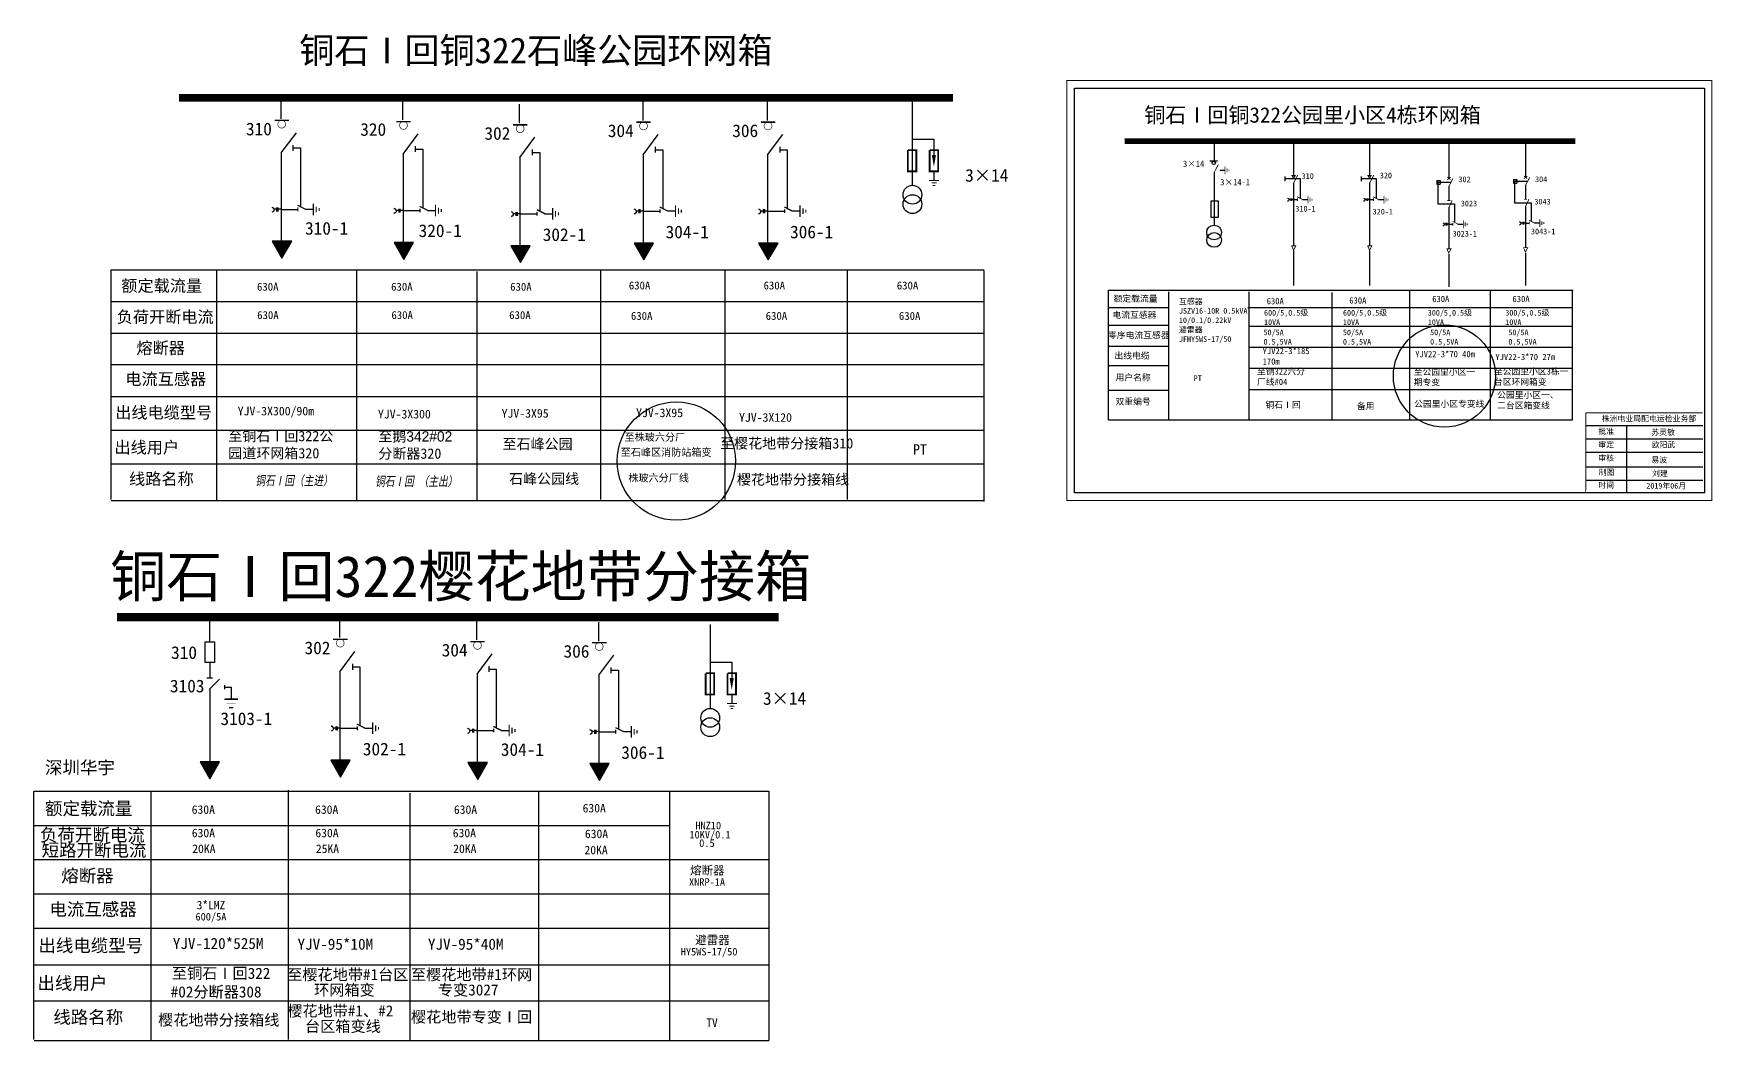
# Model space of a CAD drawing. Extents: x -15 to 488, y -398 to -197.
# Drawn here: x 161.6 to 488.1, y -398.3 to -202.5 of the extents above; entities that cross this region are included whole.
import ezdxf

# ---------------------------------------------------------------- set-up
doc = ezdxf.new("R2010")
doc.units = 0
doc.header["$LTSCALE"] = 5
doc.linetypes.add('ACAD_ISO02W100', pattern=[15, 12, -3])
doc.linetypes.add('CENTER', pattern=[50.8, 31.75, -6.35, 6.35, -6.35])
doc.layers.get('0').update_dxf_attribs({"linetype": 'CONTINUOUS'})
doc.layers.add('1', color=7, linetype='CONTINUOUS')
doc.layers.add('2', color=7, linetype='CONTINUOUS')
doc.styles.add('HZ', font='', dxfattribs={"width": 0.75, "oblique": 9.998114})
doc.styles.add('hztxt_txtstyle_0.00_0_0', font='simkai.ttf')
doc.styles.add('hztxt_txtstyle_2.70_0_0', font='simkai.ttf', dxfattribs={"height": 2.7})
doc.styles.get("Standard").update_dxf_attribs({"font": '', "width": 0.8})
doc.styles.add('字体', font='', dxfattribs={"height": 2.5})
doc.styles.get('HZ').set_extended_font_data('SimSun')
doc.styles.get('Standard').set_extended_font_data('楷体_GB2312')
doc.styles.get('字体').set_extended_font_data('SimSun')

# ---------------------------------------------------------------- blocks, each defined once
blk = doc.blocks.new('JD')
for points in [[(-2, 0.2), (-2, -0.2), (2, 0.2), (2, -0.2)], [(1, -1.2), (1, -0.8), (-1, -1.2), (-1, -0.8)], [(-0.5, -1.8), (-0.5, -2.2), (0.5, -1.8), (0.5, -2.2)]]:
    blk.add_trace(points)

msp = doc.modelspace()

# ---------------------------------------------------------------- hatches: boundary and pattern name
for points in [[(209.89, -246.14), (211.78, -242.86), (207.99, -242.86)], [(233.58, -246.37), (235.47, -243.09), (231.69, -243.09)], [(256.27, -247.01), (258.17, -243.73), (254.38, -243.73)], [(280.27, -246.48), (282.16, -243.2), (278.38, -243.2)], [(304.48, -246.48), (306.38, -243.2), (302.59, -243.2)], [(195.88, -347.41), (197.77, -344.13), (193.98, -344.13)], [(221.28, -347.06), (223.17, -343.78), (219.38, -343.78)], [(247.96, -347.51), (249.86, -344.23), (246.07, -344.23)], [(271.66, -347.73), (273.55, -344.45), (269.76, -344.45)]]:
    msp.add_hatch(color=0).paths.add_polyline_path(points)

# ---------------------------------------------------------------- linework, layer by layer
at = {"color": 0}
for p, q in [((209.73, -219.02), (209.73, -215.35)), ((233.43, -219.24), (233.43, -215.58)), ((256.12, -219.88), (256.12, -216.22)), ((280.12, -219.36), (280.12, -215.69)), ((304.33, -219.36), (304.33, -215.69)), ((332.48, -215.64), (332.48, -232.05)), ((208.48, -219.33), (211.22, -219.33)), ((232.17, -219.55), (234.91, -219.55)), ((254.86, -220.19), (257.6, -220.19)), ((278.86, -219.67), (281.6, -219.67)), ((303.07, -219.67), (305.81, -219.67)), ((212.03, -224.14), (212.03, -225.27)), ((212.06, -224.71), (213.51, -224.71)), ((213.51, -224.71), (213.51, -236.14)), ((235.8, -224.36), (235.8, -225.49)), ((235.82, -224.93), (237.27, -224.93)), ((237.27, -224.93), (237.27, -236.37)), ((258.57, -225), (258.57, -226.13)), ((282.49, -224.48), (282.49, -225.61)), ((282.51, -225.05), (283.96, -225.05)), ((283.96, -225.05), (283.96, -236.48)), ((306.7, -224.48), (306.7, -225.61)), ((306.72, -225.05), (308.17, -225.05)), ((308.17, -225.05), (308.17, -236.48)), ((332.46, -223.01), (336.7, -223.01)), ((336.7, -223.01), (336.7, -226.11)), ((391.19, -223.57), (391.19, -227.19)), ((406.66, -223.28), (406.66, -230.01)), ((421.44, -223.28), (421.44, -230.01)), ((436.86, -223.59), (436.86, -230.65)), ((451.77, -223.38), (451.77, -230.44)), ((209.76, -225.66), (209.76, -243.01)), ((233.45, -225.88), (233.45, -243.23)), ((256.15, -226.52), (256.15, -243.87)), ((258.6, -225.57), (260.04, -225.57)), ((260.04, -225.57), (260.04, -237.01)), ((280.14, -225.99), (280.14, -243.35)), ((304.36, -225.99), (304.36, -243.35)), ((336.7, -229.35), (336.7, -230.95)), ((391.21, -229.43), (391.21, -239.68)), ((392.29, -229.02), (393.32, -229.02)), ((406.66, -231.5), (406.66, -243.72)), ((421.44, -231.5), (421.44, -243.72)), ((434.51, -231.03), (435.17, -231.03)), ((434.51, -231.03), (434.51, -231.76)), ((434.51, -231.76), (435.17, -231.76)), ((435.17, -231.03), (435.17, -231.76)), ((449.43, -230.82), (450.09, -230.82)), ((449.43, -230.82), (449.43, -231.55)), ((449.43, -231.55), (450.09, -231.55)), ((450.09, -230.82), (450.09, -231.55)), ((406.66, -234.75), (407.42, -234.75)), ((408.41, -234.73), (409.44, -234.73)), ((421.44, -234.75), (422.2, -234.75)), ((423.2, -234.73), (424.23, -234.73)), ((436.86, -232.15), (436.86, -234.87)), ((451.77, -231.94), (451.77, -234.66)), ((209.67, -236.66), (212.98, -236.66)), ((214.45, -236.63), (215.97, -236.63)), ((233.43, -236.88), (236.75, -236.88)), ((238.21, -236.85), (239.73, -236.85)), ((256.2, -237.52), (259.52, -237.52)), ((260.98, -237.49), (262.51, -237.49)), ((280.12, -237), (283.44, -237)), ((284.9, -236.96), (286.42, -236.96)), ((304.33, -237), (307.65, -237)), ((309.11, -236.96), (310.64, -236.96)), ((436.86, -236.23), (436.86, -244.27)), ((451.77, -236.02), (451.77, -244.06)), ((436.86, -239.53), (437.62, -239.53)), ((438.61, -239.51), (439.64, -239.51)), ((451.77, -239.32), (452.53, -239.32)), ((453.52, -239.3), (454.56, -239.3)), ((382.45, -255.78), (370.68, -255.78)), ((382.41, -259.24), (370.63, -259.24)), ((382.41, -263.33), (370.63, -263.33)), ((382.36, -267.06), (370.59, -267.06)), ((382.41, -271.91), (370.63, -271.91)), ((195.84, -320.79), (195.84, -316.09)), ((221.12, -319.93), (221.12, -316.27)), ((247.81, -320.38), (247.81, -316.72)), ((271.5, -320.61), (271.5, -316.94)), ((293.15, -317.38), (293.15, -333.79)), ((219.87, -320.25), (222.61, -320.25)), ((246.56, -320.69), (249.29, -320.69)), ((270.25, -320.92), (272.99, -320.92)), ((195.83, -324.81), (195.83, -327.77)), ((223.58, -325.06), (223.58, -326.19)), ((223.6, -325.63), (225.05, -325.63)), ((225.05, -325.63), (225.05, -337.06)), ((250.11, -325.5), (250.11, -326.63)), ((250.14, -326.07), (251.58, -326.07)), ((251.58, -326.07), (251.58, -337.51)), ((273.87, -325.73), (273.87, -326.86)), ((273.9, -326.3), (275.35, -326.3)), ((275.35, -326.3), (275.35, -337.73)), ((293.14, -324.75), (297.37, -324.75)), ((297.37, -324.75), (297.37, -327.84)), ((195.3, -327.77), (196.41, -327.77)), ((195.76, -330.04), (197.76, -328.04)), ((198.73, -329.21), (198.73, -330)), ((198.76, -329.61), (200.07, -329.61)), ((200.07, -331.94), (200.07, -329.59)), ((221.15, -326.57), (221.15, -343.92)), ((247.84, -327.02), (247.84, -344.37)), ((271.53, -327.24), (271.53, -344.6)), ((195.86, -330.01), (195.86, -344.51)), ((198.7, -331.94), (200.15, -331.94)), ((198.74, -331.94), (201.3, -331.94)), ((201.3, -331.94), (198.93, -331.94)), ((199.73, -331.94), (200.41, -331.94)), ((297.37, -331.09), (297.37, -332.69)), ((200.41, -333.58), (199.59, -333.58)), ((221.21, -337.57), (224.53, -337.57)), ((225.99, -337.54), (227.51, -337.54)), ((247.74, -338.02), (251.06, -338.02)), ((252.52, -337.99), (254.05, -337.99)), ((271.51, -338.25), (274.82, -338.25)), ((276.29, -338.21), (277.81, -338.21)), ((161.58, -349.83), (161.58, -398.13)), ((184.37, -349.83), (184.37, -398.29)), ((211.11, -349.63), (211.11, -398.09)), ((234.74, -350.2), (234.74, -398.29)), ((259.79, -349.99), (259.79, -398.29)), ((285.29, -349.98), (285.29, -398.29)), ((304.58, -349.81), (304.58, -398.29))]:
    msp.add_line(p, q, dxfattribs=at)
at = {"color": 0, "linetype": 'ACAD_ISO02W100'}
for p, q in [((437.19, -231.41), (434.72, -231.41)), ((434.72, -231.41), (434.72, -235.6)), ((452.1, -231.2), (449.64, -231.2)), ((449.64, -231.2), (449.64, -235.39)), ((434.72, -235.6), (437.97, -235.6)), ((437.97, -235.6), (437.97, -239.06)), ((449.64, -235.39), (452.89, -235.39)), ((452.89, -235.39), (452.89, -238.85))]:
    msp.add_line(p, q, dxfattribs=at)
at = {"color": 0, "linetype": 'CENTER'}
for p, q in [((406.66, -244.7), (406.66, -251.45)), ((421.45, -244.7), (421.45, -251.45)), ((436.86, -245.35), (436.86, -251.69)), ((451.77, -245.14), (451.77, -251.48))]:
    msp.add_line(p, q, dxfattribs=at)
for p, q in [((176.59, -248.41), (176.59, -293.1)), ((197.14, -248.41), (197.14, -293.25)), ((224.37, -248.41), (224.37, -293.25)), ((247.8, -248.75), (247.8, -293.25)), ((271.83, -248.43), (271.83, -293.11)), ((296.04, -248.43), (296.04, -293.11)), ((319.84, -248.42), (319.84, -293.11)), ((346.43, -248.6), (346.43, -293.45))]:
    msp.add_line(p, q)
at = {"linetype": 'Continuous'}
for p, q in [((176.68, -248.4), (346.49, -248.4)), ((176.59, -254.56), (198.54, -254.56)), ((198.54, -254.56), (346.43, -254.56)), ((176.59, -260.7), (215.57, -260.7)), ((215.3, -260.7), (346.43, -260.7)), ((176.59, -266.85), (346.43, -266.85)), ((176.59, -273.07), (346.43, -273.07)), ((176.59, -279.62), (346.43, -279.62)), ((176.68, -286.15), (346.43, -286.15)), ((176.68, -293.25), (346.43, -293.25))]:
    msp.add_line(p, q, dxfattribs=at)
at = {"color": 0, "linetype": 'Continuous'}
for p, q in [((370.61, -252.39), (461.05, -252.39)), ((370.66, -277.63), (370.66, -252.39)), ((382.35, -252.66), (382.35, -277.62)), ((397.98, -252.66), (397.98, -277.62)), ((414.08, -252.83), (414.08, -277.61)), ((429.2, -252.44), (429.2, -277.62)), ((444.93, -252.44), (444.93, -277.62)), ((460.87, -252.45), (460.87, -277.64)), ((397.79, -255.76), (460.87, -255.76)), ((397.98, -259.39), (460.87, -259.39)), ((397.98, -263.43), (460.87, -263.43)), ((397.98, -267.54), (460.87, -267.54)), ((397.98, -271.71), (460.87, -271.71)), ((460.87, -277.63), (370.74, -277.63)), ((463.5, -278.71), (486.25, -278.71)), ((471.39, -278.71), (471.39, -291.65)), ((463.5, -281.31), (486.25, -281.31)), ((463.5, -283.9), (486.25, -283.9)), ((463.5, -286.73), (486.25, -286.73)), ((463.5, -289.32), (486.25, -289.32)), ((161.68, -349.81), (304.58, -349.81)), ((161.58, -356.47), (185.3, -356.47)), ((185.3, -356.47), (285.29, -356.47)), ((161.58, -363.11), (203.71, -363.11)), ((203.42, -363.11), (304.58, -363.11)), ((161.58, -369.75), (304.58, -369.75)), ((161.58, -376.48), (304.58, -376.48)), ((161.58, -383.56), (304.58, -383.56)), ((161.68, -390.62), (304.58, -390.62)), ((161.68, -398.29), (304.58, -398.29))]:
    msp.add_line(p, q, dxfattribs=at)
at = {"color": 0, "linetype": 'Continuous', "const_width": 0.182}
msp.add_lwpolyline([(362.56, -211.58), (488.04, -211.58), (488.04, -293.29), (362.56, -293.29)], close=True, dxfattribs=at)
at = {"const_width": 1.52}
msp.add_lwpolyline([(189.88, -214.96), (340.4, -214.96)], dxfattribs=at)
at = {"color": 0, "linetype": 'Continuous'}
msp.add_lwpolyline([(364.03, -213.06), (486.56, -213.06), (486.56, -291.81), (364.03, -291.81)], close=True, dxfattribs=at)
at = {"color": 0}
for points, const_width in [([(208.48, -219.33), (211.22, -219.33)], 0.233), ([(232.17, -219.55), (234.91, -219.55)], 0.233), ([(254.86, -220.19), (257.6, -220.19)], 0.233), ([(278.86, -219.67), (281.6, -219.67)], 0.233), ([(303.07, -219.67), (305.81, -219.67)], 0.233), ([(331.64, -225.13), (331.64, -229.25), (333.29, -229.25), (333.29, -225.13), (331.69, -225.13)], 0.349), ([(335.87, -225.13), (335.87, -229.25), (337.52, -229.25), (337.52, -225.13), (335.92, -225.13)], 0.349), ([(373.81, -223.37), (461.49, -223.37)], 1.1), ([(390.36, -227.24), (391.9, -227.24)], 0.261), ([(391.21, -229.47), (392.03, -227.91)], 0.165), ([(406.17, -230.03), (407.14, -230.03)], 0.165), ([(406.66, -231.55), (407.48, -229.98)], 0.165), ([(420.96, -230.03), (421.93, -230.03)], 0.165), ([(421.44, -231.55), (422.27, -229.98)], 0.165), ([(436.54, -230.89), (437.21, -230.39)], 0.165), ([(436.55, -230.34), (437.2, -230.88)], 0.165), ([(436.86, -232.19), (437.68, -230.63)], 0.165), ([(451.46, -230.69), (452.13, -230.18)], 0.165), ([(451.46, -230.14), (452.11, -230.67)], 0.165), ([(451.77, -231.98), (452.59, -230.42)], 0.165), ([(407.37, -234.2), (408.47, -234.75)], 0.165), ([(407.42, -234.49), (407.42, -235)], 0.165), ([(422.16, -234.2), (423.26, -234.75)], 0.165), ([(422.2, -234.49), (422.2, -235)], 0.165), ([(436.56, -234.91), (437.17, -234.91)], 0.165), ([(436.82, -236.43), (437.52, -234.88)], 0.165), ([(451.47, -234.7), (452.08, -234.7)], 0.165), ([(451.74, -236.22), (452.43, -234.67)], 0.165), ([(212.92, -235.85), (214.54, -236.66)], 0.243), ([(212.98, -236.28), (212.98, -237.03)], 0.243), ([(236.68, -236.07), (238.3, -236.88)], 0.243), ([(236.75, -236.51), (236.75, -237.25)], 0.243), ([(259.46, -236.71), (261.08, -237.52)], 0.243), ([(259.52, -237.15), (259.52, -237.89)], 0.243), ([(283.37, -236.19), (284.99, -237)], 0.243), ([(283.44, -236.62), (283.44, -237.37)], 0.243), ([(307.59, -236.19), (309.2, -237)], 0.243), ([(307.65, -236.62), (307.65, -237.37)], 0.243), ([(437.58, -238.98), (438.67, -239.53)], 0.165), ([(437.62, -239.28), (437.62, -239.79)], 0.165), ([(452.49, -238.77), (453.59, -239.32)], 0.165), ([(452.53, -239.07), (452.53, -239.58)], 0.165), ([(406.25, -243.74), (407.09, -243.74), (406.66, -244.59), (406.26, -243.72)], 0.165), ([(421.04, -243.74), (421.88, -243.74), (421.45, -244.59), (421.05, -243.72)], 0.165), ([(436.45, -244.32), (437.29, -244.32), (436.86, -245.17), (436.46, -244.3)], 0.165), ([(451.36, -244.11), (452.2, -244.11), (451.77, -244.96), (451.37, -244.09)], 0.165), ([(177.81, -315.95), (306.51, -315.95)], 1.64), ([(219.87, -320.25), (222.61, -320.25)], 0.233), ([(246.56, -320.69), (249.29, -320.69)], 0.233), ([(270.25, -320.92), (272.99, -320.92)], 0.233), ([(292.31, -326.86), (292.31, -330.99), (293.96, -330.99), (293.96, -326.86), (292.36, -326.86)], 0.349), ([(296.54, -326.86), (296.54, -330.99), (298.2, -330.99), (298.2, -326.86), (296.59, -326.86)], 0.349), ([(201.3, -331.94), (198.7, -331.94)], 0.0818), ([(200.86, -332.76), (199.15, -332.76)], 0.0818), ([(200.41, -333.58), (199.59, -333.58)], 0.0818), ([(224.46, -336.76), (226.08, -337.57)], 0.243), ([(224.53, -337.2), (224.53, -337.95)], 0.243), ([(251, -337.21), (252.62, -338.02)], 0.243), ([(251.06, -337.65), (251.06, -338.39)], 0.243), ([(274.76, -337.44), (276.38, -338.25)], 0.243), ([(274.82, -337.87), (274.82, -338.62)], 0.243)]:
    msp.add_lwpolyline(points, dxfattribs=dict(at, const_width=const_width))
at = {"color": 0, "const_width": 0.116}
for points in [[(209.08, -220.09, 1), (210.59, -220.09, 1)], [(232.77, -220.32, 1), (234.28, -220.32, 1)], [(255.46, -220.96, 1), (256.98, -220.96, 1)], [(279.46, -220.43, 1), (280.97, -220.43, 1)], [(303.67, -220.43, 1), (305.19, -220.43, 1)], [(220.47, -321.01, 1), (221.98, -321.01, 1)], [(247.16, -321.46, 1), (248.67, -321.46, 1)], [(270.85, -321.68, 1), (272.36, -321.68, 1)]]:
    msp.add_lwpolyline(points, format="xyb", close=True, dxfattribs=at)
at = {"color": 0}
for points, format in [([(336.7, -226.05, 0.814, 0, 0), (336.7, -228.37, 0, 0, 0)], "xyseb"), ([(405.46, -234.46, -0.877934), (405.47, -235.12)], "xyb"), ([(420.25, -234.46, -0.877934), (420.26, -235.12)], "xyb"), ([(207.9, -236.23, -0.877934), (207.92, -237.21)], "xyb"), ([(231.67, -236.45, -0.877934), (231.69, -237.44)], "xyb"), ([(254.44, -237.09, -0.877934), (254.46, -238.08)], "xyb"), ([(278.36, -236.57, -0.877934), (278.38, -237.55)], "xyb"), ([(302.57, -236.57, -0.877934), (302.59, -237.55)], "xyb"), ([(435.66, -239.24, -0.877934), (435.67, -239.91)], "xyb"), ([(450.57, -239.03, -0.877934), (450.59, -239.7)], "xyb"), ([(297.37, -327.79, 0.814, 0, 0), (297.37, -330.11, 0, 0, 0)], "xyseb"), ([(219.45, -337.14, -0.877934), (219.46, -338.13)], "xyb"), ([(245.98, -337.59, -0.877934), (246, -338.58)], "xyb"), ([(269.74, -337.82, -0.877934), (269.76, -338.8)], "xyb")]:
    msp.add_lwpolyline(points, format=format, dxfattribs=at)
for points in [[(404.99, -230.28), (404.99, -231.19)], [(419.78, -230.28), (419.78, -231.19)], [(390.55, -235.11), (390.55, -238.19), (392.08, -238.19), (392.08, -235.07), (390.55, -235.07)], [(406.1, -234.74), (405.75, -234.74)], [(406.1, -234.51), (406.1, -235.01)], [(406.26, -234.51), (406.26, -235.01)], [(406.65, -234.74), (406.26, -234.74)], [(420.89, -234.74), (420.54, -234.74)], [(420.89, -234.51), (420.89, -235.01)], [(421.04, -234.51), (421.04, -235.01)], [(421.44, -234.74), (421.04, -234.74)], [(208.85, -236.64), (208.34, -236.64)], [(208.85, -236.3), (208.85, -237.04)], [(209.08, -236.3), (209.08, -237.04)], [(209.66, -236.64), (209.08, -236.64)], [(232.61, -236.87), (232.1, -236.87)], [(232.61, -236.53), (232.61, -237.27)], [(232.84, -236.53), (232.84, -237.27)], [(233.43, -236.87), (232.84, -236.87)], [(255.39, -237.51), (254.88, -237.51)], [(255.39, -237.17), (255.39, -237.91)], [(255.61, -237.17), (255.61, -237.91)], [(256.2, -237.51), (255.61, -237.51)], [(279.3, -236.98), (278.79, -236.98)], [(279.3, -236.64), (279.3, -237.38)], [(279.53, -236.64), (279.53, -237.38)], [(280.12, -236.98), (279.53, -236.98)], [(303.51, -236.98), (303, -236.98)], [(303.51, -236.64), (303.51, -237.38)], [(303.74, -236.64), (303.74, -237.38)], [(304.33, -236.98), (303.74, -236.98)], [(436.3, -239.52), (435.96, -239.52)], [(436.3, -239.29), (436.3, -239.79)], [(436.46, -239.29), (436.46, -239.79)], [(436.86, -239.52), (436.46, -239.52)], [(451.22, -239.31), (450.87, -239.31)], [(451.22, -239.08), (451.22, -239.58)], [(451.37, -239.08), (451.37, -239.58)], [(451.77, -239.31), (451.37, -239.31)], [(220.39, -337.56), (219.88, -337.56)], [(220.39, -337.22), (220.39, -337.96)], [(220.62, -337.22), (220.62, -337.96)], [(221.21, -337.56), (220.62, -337.56)], [(246.93, -338.01), (246.41, -338.01)], [(246.93, -337.67), (246.93, -338.41)], [(247.15, -337.67), (247.15, -338.41)], [(247.74, -338.01), (247.15, -338.01)], [(270.69, -338.23), (270.18, -338.23)], [(270.69, -337.89), (270.69, -338.63)], [(270.92, -337.89), (270.92, -338.63)], [(271.5, -338.23), (270.92, -338.23)]]:
    msp.add_lwpolyline(points, dxfattribs=at)
at = {"color": 0, "linetype": 'ACAD_ISO02W100'}
for points in [[(408.01, -234.49), (408.01, -230.73), (404.99, -230.73)], [(422.79, -234.49), (422.79, -230.73), (419.78, -230.73)]]:
    msp.add_lwpolyline(points, dxfattribs=at)
at = {"color": 0}
for points in [[(209.89, -246.14), (211.78, -242.86), (207.99, -242.86)], [(233.58, -246.37), (235.47, -243.09), (231.69, -243.09)], [(256.27, -247.01), (258.17, -243.73), (254.38, -243.73)], [(280.27, -246.48), (282.16, -243.2), (278.38, -243.2)], [(304.48, -246.48), (306.38, -243.2), (302.59, -243.2)], [(194.95, -320.79), (196.77, -320.79), (196.77, -324.79), (194.95, -324.79)], [(195.88, -347.41), (197.77, -344.13), (193.98, -344.13)], [(221.28, -347.06), (223.17, -343.78), (219.38, -343.78)], [(247.96, -347.51), (249.86, -344.23), (246.07, -344.23)], [(271.66, -347.73), (273.55, -344.45), (269.76, -344.45)]]:
    msp.add_lwpolyline(points, close=True, dxfattribs=at)
at = {"color": 0, "linetype": 'Continuous', "const_width": 0.182}
for points in [[(463.5, -276.23), (463.48, -291.6)], [(463.5, -276.23), (486.25, -276.23)]]:
    msp.add_lwpolyline(points, dxfattribs=at)
at = {"color": 0}
for centre, radius in [((391.13, -227.61), 0.335), ((406.66, -230.26), 0.211), ((421.44, -230.26), 0.211), ((332.52, -233.8), 1.83), ((332.52, -235.63), 1.83), ((293.19, -335.54), 1.83), ((293.19, -337.37), 1.83)]:
    msp.add_circle(centre, radius, dxfattribs=at)
at = {"color": 1}
for centre, radius in [((436, -269.06), 9.93), ((286.6, -285.61), 11.51)]:
    msp.add_circle(centre, radius, dxfattribs=at)
at = {"layer": '1', "color": 0}
for points in [[(207.9, -236.22, -0.877934), (207.92, -237.2)], [(231.66, -236.44, -0.877934), (231.68, -237.42)], [(254.44, -237.08, -0.877934), (254.46, -238.06)], [(278.35, -236.56, -0.877934), (278.37, -237.54)], [(302.57, -236.56, -0.877934), (302.58, -237.54)], [(219.44, -337.13, -0.877934), (219.46, -338.12)], [(245.98, -337.58, -0.877934), (246, -338.56)], [(269.74, -337.8, -0.877934), (269.76, -338.79)]]:
    msp.add_lwpolyline(points, format="xyb", dxfattribs=at)
at = {"layer": '2', "color": 0}
for p, q in [((209.76, -225.68), (212.7, -221.75)), ((233.45, -225.9), (236.39, -221.98)), ((256.15, -226.54), (259.09, -222.62)), ((280.14, -226.02), (283.08, -222.09)), ((304.36, -226.02), (307.3, -222.09)), ((221.15, -326.59), (224.09, -322.67)), ((247.84, -327.04), (250.78, -323.12)), ((271.53, -327.27), (274.47, -323.34))]:
    msp.add_line(p, q, dxfattribs=at)
for centre in [(391.21, -241.15), (391.21, -242.59)]:
    msp.add_circle(centre, 1.44, dxfattribs=at)

# ---------------------------------------------------------------- block references
at = {"color": 0, "rotation": 90}
for p, xscale, yscale, zscale in [((393.34, -229.05), 0.3844120780053686, 0.3844120780053686, 0.3844120780054647), ((409.46, -234.75), 0.3844120780053686, 0.3844120780053686, 0.3844120780054647), ((424.25, -234.75), 0.3844120780053686, 0.3844120780053686, 0.3844120780054647), ((215.99, -236.67), 0.5665709525018201, 0.5665709525018201, 0.5665709526022806), ((239.76, -236.89), 0.5665709525018201, 0.5665709525018201, 0.5665709526022806), ((262.53, -237.53), 0.5665709525018201, 0.5665709525018201, 0.5665709526022806), ((286.45, -237.01), 0.5665709525018201, 0.5665709525018201, 0.5665709526022806), ((310.66, -237.01), 0.5665709525018201, 0.5665709525018201, 0.5665709526022806), ((439.66, -239.54), 0.3844120780053686, 0.3844120780053686, 0.3844120780054647), ((454.57, -239.33), 0.3844120780053686, 0.3844120780053686, 0.3844120780054647), ((227.54, -337.58), 0.5665709525018201, 0.5665709525018201, 0.5665709526022806), ((254.07, -338.03), 0.5665709525018201, 0.5665709525018201, 0.5665709526022806), ((277.83, -338.26), 0.5665709525018201, 0.5665709525018201, 0.5665709526022806)]:
    msp.add_blockref('JD', p, dxfattribs=dict(at, xscale=xscale, yscale=yscale, zscale=zscale))
at = {"color": 0, "xscale": 0.4881768819863055, "yscale": 0.4881768819186618, "zscale": 0.4881768820053969}
for p in [(336.73, -231.03), (297.4, -332.77)]:
    msp.add_blockref('JD', p, dxfattribs=at)

# ---------------------------------------------------------------- texts
at = {"color": 0}
for s, height, p in [('310', 2.469, (202.89, -222.25)), ('320', 2.469, (225.12, -222.34)), ('302', 2.469, (249.27, -223.11)), ('304', 2.469, (273.27, -222.59)), ('306', 2.469, (297.48, -222.59)), ('3×14', 2.469, (342.78, -231.27)), ('310-1', 2.469, (214.38, -241.57)), ('320-1', 2.469, (236.47, -242.03)), ('302-1', 2.469, (260.61, -242.8)), ('304-1', 2.469, (284.51, -242.28)), ('306-1', 2.469, (308.72, -242.28)), ('310', 2.469, (188.32, -324.09)), ('302', 2.469, (214.28, -323.17)), ('304', 2.469, (240.96, -323.61)), ('306', 2.469, (264.66, -323.84)), ('3103', 2.469, (188.1, -330.59)), ('3×14', 2.469, (303.45, -333.01)), ('3103-1', 2.469, (197.92, -336.95)), ('302-1', 2.469, (225.62, -342.85)), ('304-1', 2.469, (252.46, -342.94)), ('306-1', 2.469, (275.89, -343.53)), ('630A', 1.66, (192.33, -354.22)), ('630A', 1.66, (216.33, -354.22)), ('630A', 1.66, (243.33, -354.22)), ('630A', 1.66, (268.37, -353.94)), ('630A', 1.66, (192.35, -358.77)), ('630A', 1.66, (216.39, -358.77)), ('630A', 1.66, (243.11, -358.77)), ('630A', 1.66, (268.81, -358.94)), ('20KA', 1.66, (192.44, -361.84)), ('25KA', 1.66, (216.48, -361.84)), ('20KA', 1.66, (243.2, -361.84)), ('20KA', 1.66, (268.73, -362.08)), ('熔断器', 1.638, (289.28, -366.04)), ('3*LMZ', 1.638, (193.29, -372.78)), ('避雷器', 1.638, (290.26, -379.58))]:
    msp.add_text(s, height=height, dxfattribs=at).set_placement(p)
at = {"color": 0, "linetype": 'Continuous'}
for s, height, style, p in [('3×14', 1.22, 'hztxt_txtstyle_2.70_0_0', (385.15, -228.39)), ('3×14-1', 1.22, 'hztxt_txtstyle_2.70_0_0', (392.39, -231.96)), ('310', 1.109, 'hztxt_txtstyle_2.70_0_0', (408.22, -230.73)), ('320', 1.109, 'hztxt_txtstyle_2.70_0_0', (423.43, -230.61)), ('302', 1.109, 'hztxt_txtstyle_2.70_0_0', (438.73, -231.36)), ('304', 1.109, 'hztxt_txtstyle_2.70_0_0', (453.63, -231.35)), ('3023', 1.109, 'hztxt_txtstyle_2.70_0_0', (439.19, -236.06)), ('3043', 1.109, 'hztxt_txtstyle_2.70_0_0', (453.5, -235.7)), ('310-1', 1.109, 'hztxt_txtstyle_2.70_0_0', (407, -237.08)), ('320-1', 1.109, 'hztxt_txtstyle_2.70_0_0', (422.04, -237.64)), ('3023-1', 1.109, 'hztxt_txtstyle_2.70_0_0', (437.59, -241.94)), ('3043-1', 1.109, 'hztxt_txtstyle_2.70_0_0', (452.83, -241.5)), ('YJV-120*525M', 2.1615, '字体', (188.65, -380.51)), ('YJV-95*10M', 2.162, '字体', (212.92, -380.65)), ('YJV-95*40M', 2.162, '字体', (238.28, -380.65)), ('至铜石Ⅰ回322', 2.162, '字体', (188.48, -386.31)), ('至樱花地带#1台区', 2.162, '字体', (210.91, -386.56)), ('至樱花地带#1环网', 2.162, '字体', (234.98, -386.56)), ('#02分断器308', 2.162, '字体', (188.25, -389.93)), ('环网箱变', 2.162, '字体', (216.14, -389.55)), ('专变3027', 2.162, '字体', (240.22, -389.55)), ('樱花地带#1、#2', 2.162, '字体', (210.91, -393.63)), ('樱花地带分接箱线', 2.162, '字体', (185.8, -395.38)), ('台区箱变线', 2.162, '字体', (214.37, -396.62)), ('樱花地带专变Ⅰ回', 2.162, '字体', (234.98, -394.8))]:
    msp.add_text(s, height=height, dxfattribs=dict(at, style=style)).set_placement(p)
at = {"style": 'HZ'}
for s, p in [('额定载流量', (178.65, -252.66)), ('负荷开断电流', (177.74, -258.71)), ('熔断器', (181.57, -264.76)), ('电流互感器', (179.43, -270.8)), ('出线电缆型号', (177.45, -277.32)), ('出线用户', (177.3, -284.1)), ('线路名称', (180.15, -290.22))]:
    msp.add_text(s, height=2.305, dxfattribs=at).set_placement(p)
for p in [(205.04, -252.47), (231.12, -252.47), (254.28, -252.47), (277.36, -252.22), (303.57, -252.22), (329.48, -252.22), (205.07, -257.98), (231.18, -257.98), (254.09, -257.98), (277.77, -258.14), (303.98, -258.14), (329.89, -258.14)]:
    msp.add_text('630A', height=1.536).set_placement(p)
at = {"color": 7}
for s, p in [('YJV-3X300/90m', (201.28, -276.72)), ('YJV-3X300', (228.56, -277.32)), ('YJV-3X95', (252.62, -277.16)), ('YJV-3X95', (278.77, -277.06)), ('YJV-3X120', (298.8, -277.96))]:
    msp.add_text(s, height=1.68, dxfattribs=at).set_placement(p)
at = {"color": 0, "style": 'HZ'}
for s, height, p in [('铜石Ⅰ回322樱花地带分接箱', 8, (176.46, -312.03)), ('深圳华宇', 2.491, (163.8, -346.46)), ('额定载流量', 2.491, (163.8, -354.42)), ('HNZ10', 1.474, (290.3, -357.22)), ('负荷开断电流', 2.491, (162.82, -359.56)), ('10KV/0.1', 1.474, (289.14, -359.01)), ('0.5', 1.474, (291.05, -360.64)), ('短路开断电流', 2.491, (163.14, -362.51)), ('熔断器', 2.491, (166.96, -367.5)), ('XNRP-1A', 1.474, (289.06, -368.22)), ('电流互感器', 2.491, (164.65, -374.02)), ('600/5A', 1.474, (193.07, -374.96)), ('出线电缆型号', 2.491, (162.51, -381.07)), ('HY5WS-17/50', 1.474, (287.46, -381.76)), ('出线用户', 2.491, (162.34, -388.4)), ('线路名称', 2.491, (165.42, -395.01))]:
    msp.add_text(s, height=height, dxfattribs=at).set_placement(p)
at = {"color": 7, "insert": (213.26, -203.22), "char_height": 5, "width": 156.4663, "attachment_point": 1, "style": '字体'}
msp.add_mtext('铜石Ⅰ回铜322石峰公园环网箱', dxfattribs=at)
at = {"color": 0, "linetype": 'Continuous', "attachment_point": 1}
for s, insert, char_height, width, style in [('{\\C7;铜石Ⅰ回铜322公园里小区4栋环网箱}', (377.62, -216.79), 3, 85.7498, '字体'), ('{\\fSimSun|b0|i0|c134|p2;额定载流量}', (371.65, -253.39), 1.2204, 19.6738, 'hztxt_txtstyle_2.70_0_0'), ('\\A1;{\\fSimSun|b0|i0|c134|p2;互感器\\PJSZV16-10R 0.5kVA\\P10/0.1/0.22kV\\P避雷器\\PJFHY5WS-17/50}', (384.36, -254), 1.0983, 20.2524, 'hztxt_txtstyle_2.70_0_0'), ('{\\fSimSun|b0|i0|c134|p2;630A}', (401.43, -253.89), 1.2204, 19.6738, 'hztxt_txtstyle_2.70_0_0'), ('{\\fSimSun|b0|i0|c134|p2;630A}', (417.5, -253.75), 1.2204, 19.6738, 'hztxt_txtstyle_2.70_0_0'), ('{\\fSimSun|b0|i0|c134|p2;630A}', (433.63, -253.46), 1.2204, 19.6738, 'hztxt_txtstyle_2.70_0_0'), ('{\\fSimSun|b0|i0|c134|p2;630A}', (449.25, -253.46), 1.2204, 19.6738, 'hztxt_txtstyle_2.70_0_0'), ('{\\fSimSun|b0|i0|c134|p2;电流互感器}', (371.44, -256.56), 1.2204, 19.6738, 'hztxt_txtstyle_2.70_0_0'), ('\\A1;{\\fSimSun|b0|i0|c134|p2;600/5,0.5级\\P10VA}', (400.91, -256.21), 1.0983, 20.2524, 'hztxt_txtstyle_2.70_0_0'), ('\\A1;{\\fSimSun|b0|i0|c134|p2;600/5,0.5级\\P10VA}', (416.27, -256.21), 1.0983, 20.2524, 'hztxt_txtstyle_2.70_0_0'), ('\\A1;{\\fSimSun|b0|i0|c134|p2;300/5,0.5级\\P10VA}', (432.77, -256.21), 1.0983, 20.2524, 'hztxt_txtstyle_2.70_0_0'), ('\\A1;{\\fSimSun|b0|i0|c134|p2;300/5,0.5级\\P10VA}', (447.84, -256.21), 1.0983, 20.2524, 'hztxt_txtstyle_2.70_0_0'), ('{\\fSimSun|b0|i0|c134|p2;零序电流互感器}', (370.57, -260.5), 1.2204, 19.6738, 'hztxt_txtstyle_2.70_0_0'), ('{\\fSimSun|b0|i0|c134|p2;50/5A\\P0.5,5VA}', (400.82, -260.02), 1.0983, 19.6738, 'hztxt_txtstyle_2.70_0_0'), ('{\\fSimSun|b0|i0|c134|p2;50/5A\\P0.5,5VA}', (416.26, -260.02), 1.0983, 19.6738, 'hztxt_txtstyle_2.70_0_0'), ('{\\fSimSun|b0|i0|c134|p2;50/5A\\P0.5,5VA}', (433.22, -260.02), 1.0983, 19.6738, 'hztxt_txtstyle_2.70_0_0'), ('{\\fSimSun|b0|i0|c134|p2;50/5A\\P0.5,5VA}', (448.44, -260.02), 1.0983, 19.6738, 'hztxt_txtstyle_2.70_0_0'), ('{\\fSimSun|b0|i0|c134|p2;出线电缆}', (371.82, -264.5), 1.2204, 19.6738, 'hztxt_txtstyle_2.70_0_0'), ('YJV22-3*185\\P170m', (400.64, -263.59), 1.2204, 19.6738, 'hztxt_txtstyle_2.70_0_0'), ('YJV22-3*70 40m', (430.32, -264.19), 1.2204, 19.6738, 'hztxt_txtstyle_2.70_0_0'), ('{\\fSimSun|b0|i0|c134|p2;至铜322六分厂线#04}', (399.54, -267.56), 1.2204, 10.5639, 'hztxt_txtstyle_2.70_0_0'), ('{\\fSimSun|b0|i0|c134|p2;至公园里小区一期专变}', (430.03, -267.62), 1.2204, 11.9547, 'hztxt_txtstyle_2.70_0_0'), ('{\\fSimSun|b0|i0|c134|p2;至公园里小区3栋一台区环网箱变}', (445.63, -267.56), 1.2204, 14.9849, 'hztxt_txtstyle_2.70_0_0'), ('YJV22-3*70 27m', (445.91, -264.75), 1.2204, 19.6738, 'hztxt_txtstyle_2.70_0_0'), ('{\\fSimSun|b0|i0|c134|p2;用户名称}', (372.03, -268.73), 1.2204, 19.6738, 'hztxt_txtstyle_2.70_0_0'), ('{\\fSimSun|b0|i0|c134|p2;PT}', (387.24, -268.95), 1.1026, 8.5785, 'hztxt_txtstyle_0.00_0_0'), ('{\\fSimSun|b0|i0|c134|p2;双重编号}', (372.03, -273.42), 1.2204, 19.6738, 'hztxt_txtstyle_2.70_0_0'), ('{\\fSimSun|b0|i0|c134|p2;铜石Ⅰ回}', (401.19, -274.05), 1.2204, 19.6738, 'hztxt_txtstyle_2.70_0_0'), ('{\\fSimSun|b0|i0|c134|p2;备用}', (418.98, -274.29), 1.2204, 19.6738, 'hztxt_txtstyle_2.70_0_0'), ('{\\fSimSun|b0|i0|c134|p2;公园里小区专变线}', (430.11, -273.86), 1.2204, 19.6738, 'hztxt_txtstyle_2.70_0_0'), ('{\\fSimSun|b0|i0|c134|p2;公园里小区一、二台区箱变线}', (446.26, -272.14), 1.2204, 12.5813, 'hztxt_txtstyle_2.70_0_0'), ('株洲电业局配电运检业务部', (466.6, -276.78), 1.0944, 29.9201, '字体'), ('{\\fSimSun|b0|i0|c134|p2;\\C256;至铜石Ⅰ回322公园道环网箱320}', (199.44, -279.74), 2, 22.7981, '字体'), ('{\\fSimSun|b0|i0|c134|p2;\\C256;至鹅\\fﾷￂￋￎ_GB2312|b0|i0|c134|p49;342#02\\P\\fSimSun|b0|i0|c134|p2;分断器\\fKaiTi_GB2312|b0|i0|c134|p49;320}', (228.63, -279.81), 2, 28, '字体'), ('{\\fSimSun|b0|i0|c134|p2;\\C256;至株玻六分厂}', (276.53, -280.23), 1.44, 20.16, '字体'), ('{\\fKaiTi_GB2312|b0|i0|c134|p49;批准}', (465.94, -279.28), 1.0944, 8.5588, '字体'), ('苏灵敏', (476.25, -279.46), 1.094, 8.5588, '字体'), ('{\\fSimSun|b0|i0|c134|p2;\\C256;至石峰公园}', (252.79, -281.28), 2, 28, '字体'), ('{\\C256;至石峰区消防站箱变}', (275.78, -283.17), 1.44, 20.16, '字体'), ('{\\fSimSun|b0|i0|c134|p2;\\C256;至樱花地带分接箱310 }', (295.11, -281.16), 2, 28, '字体'), ('{\\fSimSun|b0|i0|c134|p2;\\C256;PT}', (332.63, -282.34), 2, 28, '字体'), ('\\f\uffbfﾬￌﾣﾤ_GB2312|b0|i0|c134|p49;审定', (465.94, -281.88), 1.0944, 8.5588, '字体'), ('欧阳武', (476.31, -281.89), 1.094, 8.5588, '字体'), ('\\f\uffbfﾬￌﾣﾤ_GB2312|b0|i0|c134|p49;审核', (465.94, -284.45), 1.0944, 8.5588, '字体'), ('\\f\uffbfﾬￌﾣﾤ_GB2312|b0|i0|c134|p49;制图', (466, -287.23), 1.0944, 8.5588, '字体'), ('易波', (476.25, -284.83), 1.094, 8.5588, '字体'), ('刘建', (476.41, -287.46), 1.094, 8.5588, '字体'), ('{\\fSimSun|b0|i0|c134|p2;\\C256;石峰公园线}', (254.05, -288.04), 2, 28, '字体'), ('{\\fSimSun|b0|i0|c134|p2;\\C256;株玻六分厂线}', (277.27, -288.15), 1.44, 20.16, '字体'), ('{\\fSimSun|b0|i0|c134|p2;\\C256;樱花地带分接箱线 }', (298.39, -288.19), 2, 28, '字体'), ('\\f\uffbfﾬￌﾣﾤ_GB2312|b0|i0|c134|p49;时间', (465.94, -289.74), 1.0944, 8.5588, '字体'), ('2019年06月', (475.27, -289.87), 1.094, 16.0081, '字体')]:
    msp.add_mtext(s, dxfattribs=dict(at, insert=insert, char_height=char_height, width=width, style=style))
at = {"char_height": 1.84, "width": 21.4409, "attachment_point": 1, "style": 'HZ'}
for s, insert in [('{\\fSimSun|b0|i0|c134|p2; 铜石Ⅰ回（主进） }', (203.78, -288.48)), ('{\\fSimSun|b0|i0|c134|p2; 铜石Ⅰ回 （主出）}', (227.08, -288.61))]:
    msp.add_mtext(s, dxfattribs=dict(at, insert=insert))
at = {"layer": '1', "color": 0}
msp.add_text('TV', height=1.638, dxfattribs=at).set_placement((292.42, -395.66))

doc.saveas('drawing.dxf')
